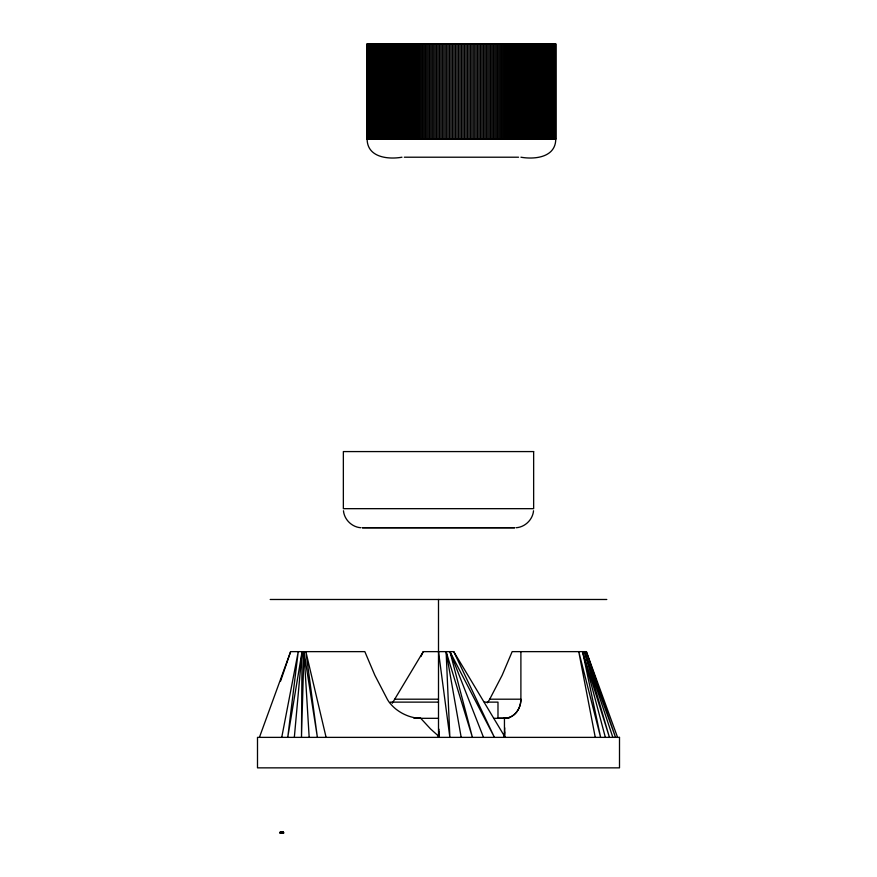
<?xml version="1.0" encoding="UTF-8"?>
<svg xmlns="http://www.w3.org/2000/svg" width="877" height="877" viewBox="0 0 877 877"><rect width="100%" height="100%" fill="white"/><g stroke="black" fill="none" stroke-linecap="round" stroke-linejoin="round"><path stroke-width="1.32" d="M281.122 832.657C284.093 832.547 280.278 832.646 282.032 832.657M280.728 832.843L280.41 831.988L281.133 832.032A3.212 2.39 39.8 0 0 281.309 832.405L281.331 832.459M281.747 737.371L298.246 651.633L287.744 737.371L302.061 651.633L301.48 737.371L303.968 651.633L317.386 737.371L305.865 651.633L326.101 737.371M499.166 718.186L504.45 718.186L504.461 737.371L504.703 727.844M504.461 737.371L504.692 731.933M503.902 718.186L508.704 718.186M281.627 832.843L281.769 831.988L281.287 832.843L281.692 831.988L282.295 832.843M438.96 729.204L438.5 737.371L438.5 599.484M282.975 832.843L283.194 831.988L283.622 832.843L280.059 832.843L280.366 831.988L280.552 832.843M401.973 157.213C388.04 159.647 367.233 157.432 367.134 139.114L367.134 43.85L555.744 43.85L555.755 139.114C555.667 157.432 534.849 159.647 520.927 157.213M294.332 737.371L302.061 651.633M533.534 510.765C532.756 519.59 525.071 527.121 516.235 527.724M283.063 832.843L283.326 831.988L282.58 831.988A3.212 2.39 -39.8 0 1 282.394 832.405L282.394 832.405M280.344 832.843L280.487 831.988M280.947 832.032L280.958 831.988A3.212 2.39 -39.8 0 0 280.903 832.405L282.745 832.032A3.212 2.39 39.8 0 1 282.8 832.405L282.8 832.459M281.506 832.843L281.769 831.988M280.136 832.843L280.388 831.988M280.607 681.067L290.627 651.633L364.832 651.633L374.841 675.235L387.283 699.199A26.913 19.985 39.8 0 0 389.289 702.334L389.695 702.85A32.098 23.832 39.8 0 0 395.461 708.726L396.02 709.186A37.601 27.921 39.8 0 0 402.137 713.231L402.795 713.582A40.298 29.928 39.8 0 0 408.934 716.235L408.967 716.246A40.09 29.774 39.8 0 0 415.26 717.846L415.292 717.846A37.196 27.625 39.8 0 0 420.752 718.329L430.541 728.919L439.048 736.581M259.417 737.371L290.627 651.633M420.938 656.533L423.262 651.633L453.738 651.633L505.185 737.371M487.305 702.85L487.711 702.334A26.913 19.985 -39.8 0 0 489.717 699.199L502.159 675.235L512.168 651.633L586.373 651.633L617.583 737.371M392.249 703.31L423.262 651.633M520.894 651.633L520.894 699.199A19.053 16.499 -90 0 1 504.461 718.318L504.955 718.186M367.145 139.114L555.744 139.114M404.319 157.213L518.581 157.213M362.344 527.658L514.656 527.658M362.344 527.79L514.656 527.79M270.204 599.484L606.796 599.484M394.716 699.199L438.5 699.199M489.717 699.199L520.894 699.199A19.053 16.499 90 0 1 504.461 718.318M390.375 702.126L438.5 702.126M484.334 702.126L497.983 702.126L497.983 718.318M414.218 718.186L420.785 718.318M414.218 718.318L438.5 718.318M493.806 718.318L508.704 718.318M281.407 832.964L282.284 832.964M280.07 833.15L283.622 833.15M360.765 527.724C351.929 527.121 344.244 519.59 343.466 510.765M438.5 651.633L449.868 737.371L446.119 651.633L472.418 737.371L449.934 651.633L494.431 737.371L453.738 651.633M449.934 651.633L483.512 737.371M595.253 737.371L578.754 651.633L600.624 737.371L582.558 651.633L609.438 737.371L584.466 651.633L615.544 737.371L586.373 651.633M283.326 831.988L283.622 832.843M584.466 651.633L612.837 737.371M283.359 832.843L283.216 831.988L283.216 832.843M582.558 651.633L605.36 737.371M283.293 831.988L283.468 832.843M446.119 651.633L461.181 737.371M281.966 832.843L281.923 831.988L281.846 833.15M303.968 651.633L309.175 737.371M555.656 43.85L555.656 139.114M555.47 43.85L555.47 139.114M555.338 43.85L555.185 139.114M555.009 43.85L555.009 139.114M554.812 43.85L554.812 139.114M554.593 43.85L554.593 139.114M554.352 43.85L554.352 139.114M554.089 43.85L554.089 139.114M553.804 43.85L553.804 139.114M553.486 43.85L553.486 139.114M553.157 43.85L553.157 139.114M552.795 43.85L552.795 139.114M552.411 43.85L552.411 139.114M552.017 43.85L552.017 139.114M551.589 43.85L551.589 139.114M551.14 43.85L551.14 139.114M550.668 43.85L550.668 139.114M550.186 43.85L550.186 139.114M549.671 43.85L549.671 139.114M549.134 43.85L549.134 139.114M548.574 43.85L548.574 139.114M548.004 43.85L548.004 139.114M547.401 43.85L547.401 139.114M546.788 43.85L546.788 139.114M546.141 43.85L546.141 139.114M545.483 43.85L545.483 139.114M544.792 43.85L544.792 139.114M544.091 43.85L544.091 139.114M543.367 43.85L543.367 139.114M542.622 43.85L542.622 139.114M541.865 43.85L541.865 139.114M541.076 43.85L541.076 139.114M540.276 43.85L540.276 139.114M539.454 43.85L539.454 139.114M538.61 43.85L538.61 139.114M537.744 43.85L537.744 139.114M536.867 43.85L536.867 139.114M535.968 43.85L535.968 139.114M535.047 43.85L535.047 139.114M534.115 43.85L534.115 139.114M533.161 43.85L533.161 139.114M532.196 43.85L532.196 139.114M531.199 43.85L531.199 139.114M530.201 43.85L530.201 139.114M529.171 43.85L529.171 139.114M528.14 43.85L528.14 139.114M527.077 43.85L527.077 139.114M526.003 43.85L526.003 139.114M524.917 43.85L524.917 139.114M523.821 43.85L523.821 139.114M522.692 43.85L522.692 139.114M521.563 43.85L521.563 139.114M520.412 43.85L520.412 139.114M519.25 43.85L519.25 139.114M518.077 43.85L518.077 139.114M516.882 43.85L516.882 139.114M515.676 43.85L515.676 139.114M514.459 43.85L514.459 139.114M513.231 43.85L513.231 139.114M511.982 43.85L511.982 139.114M510.721 43.85L510.721 139.114M509.46 43.85L509.46 139.114M508.178 43.85L508.178 139.114M506.884 43.85L506.884 139.114M505.58 43.85L505.58 139.114M504.264 43.85L504.264 139.114M502.938 43.85L502.938 139.114M501.6 43.85L501.6 139.114M500.263 43.85L500.263 139.114M498.903 43.85L498.903 139.114M497.533 43.85L497.533 139.114M496.163 43.85L496.163 139.114M494.781 43.85L494.781 139.114M493.389 43.85L493.389 139.114M491.997 43.85L491.997 139.114M490.594 43.85L490.594 139.114M489.18 43.85L489.18 139.114M487.755 43.85L487.755 139.114M486.329 43.85L486.329 139.114M484.904 43.85L484.904 139.114M483.468 43.85L483.468 139.114M482.021 43.85L482.021 139.114M480.574 43.85L480.574 139.114M479.116 43.85L479.116 139.114M477.658 43.85L477.658 139.114M476.2 43.85L476.2 139.114M474.731 43.85L474.731 139.114M473.262 43.85L473.262 139.114M471.793 43.85L471.793 139.114M470.324 43.85L470.324 139.114M468.844 43.85L468.844 139.114M467.364 43.85L467.364 139.114M465.895 43.85L465.895 139.114M464.404 43.85L464.404 139.114M462.924 43.85L462.924 139.114M461.445 43.85L461.445 139.114M459.965 43.85L459.965 139.114M458.485 43.85L458.485 139.114M457.005 43.85L457.005 139.114M455.525 43.85L455.525 139.114M454.045 43.85L454.045 139.114M452.576 43.85L452.576 139.114M451.096 43.85L451.096 139.114M449.627 43.85L449.627 139.114M448.158 43.85L448.158 139.114M446.689 43.85L446.689 139.114M445.231 43.85L445.231 139.114M443.773 43.85L443.773 139.114M442.326 43.85L442.326 139.114M440.879 43.85L440.879 139.114M439.432 43.85L439.432 139.114M437.996 43.85L437.996 139.114M436.56 43.85L436.56 139.114M435.135 43.85L435.135 139.114M433.72 43.85L433.72 139.114M432.306 43.85L432.306 139.114M430.903 43.85L430.903 139.114M429.5 43.85L429.5 139.114M428.108 43.85L428.108 139.114M426.726 43.85L426.726 139.114M425.356 43.85L425.356 139.114M423.997 43.85L423.997 139.114M422.637 43.85L422.637 139.114M421.289 43.85L421.289 139.114M419.951 43.85L419.951 139.114M418.636 43.85L418.636 139.114M417.32 43.85L417.32 139.114M416.016 43.85L416.016 139.114M414.722 43.85L414.722 139.114M413.44 43.85L413.44 139.114M412.168 43.85L412.168 139.114M410.907 43.85L410.907 139.114M409.669 43.85L409.669 139.114M408.441 43.85L408.441 139.114M407.213 43.85L407.213 139.114M406.007 43.85L406.007 139.114M404.823 43.85L404.823 139.114M403.639 43.85L403.639 139.114M402.477 43.85L402.477 139.114M401.326 43.85L401.326 139.114M400.197 43.85L400.197 139.114M399.079 43.85L399.079 139.114M397.972 43.85L397.972 139.114M396.886 43.85L396.886 139.114M395.812 43.85L395.812 139.114M394.76 43.85L394.76 139.114M393.718 43.85L393.718 139.114M392.699 43.85L392.699 139.114M391.69 43.85L391.69 139.114M390.703 43.85L390.703 139.114M389.728 43.85L389.728 139.114M388.774 43.85L388.774 139.114M387.842 43.85L387.842 139.114M386.921 43.85L386.921 139.114M386.023 43.85L386.023 139.114M385.146 43.85L385.146 139.114M384.29 43.85L384.29 139.114M383.446 43.85L383.446 139.114M382.624 43.85L382.624 139.114M381.813 43.85L381.813 139.114M381.035 43.85L381.035 139.114M380.267 43.85L380.267 139.114M379.522 43.85L379.522 139.114M378.798 43.85L378.798 139.114M378.097 43.85L378.097 139.114M377.417 43.85L377.417 139.114M376.748 43.85L376.748 139.114M376.112 43.85L376.112 139.114M375.488 43.85L375.488 139.114M374.896 43.85L374.896 139.114M374.315 43.85L374.315 139.114M373.755 43.85L373.755 139.114M373.229 43.85L373.229 139.114M372.714 43.85L372.714 139.114M372.221 43.85L372.221 139.114M371.749 43.85L371.749 139.114M371.3 43.85L371.3 139.114M370.883 43.85L370.883 139.114M370.478 43.85L370.478 139.114M370.094 43.85L370.094 139.114M369.743 43.85L369.743 139.114M369.403 43.85L369.403 139.114M369.096 43.85L369.096 139.114M368.811 43.85L368.811 139.114M368.537 43.85L368.537 139.114M368.296 43.85L368.296 139.114M368.077 43.85L368.077 139.114M367.88 43.85L367.88 139.114M367.551 43.85L367.704 139.114M367.43 43.85L367.43 139.114M367.244 43.85L367.178 139.114M438.982 731.933L438.5 737.371L438.993 731.933M533.644 451.578L343.356 451.578L343.356 508.671L533.644 508.671L533.644 451.578M619.502 737.371L257.498 737.371L257.498 767.857L619.502 767.857L619.502 737.371"/></g></svg>
